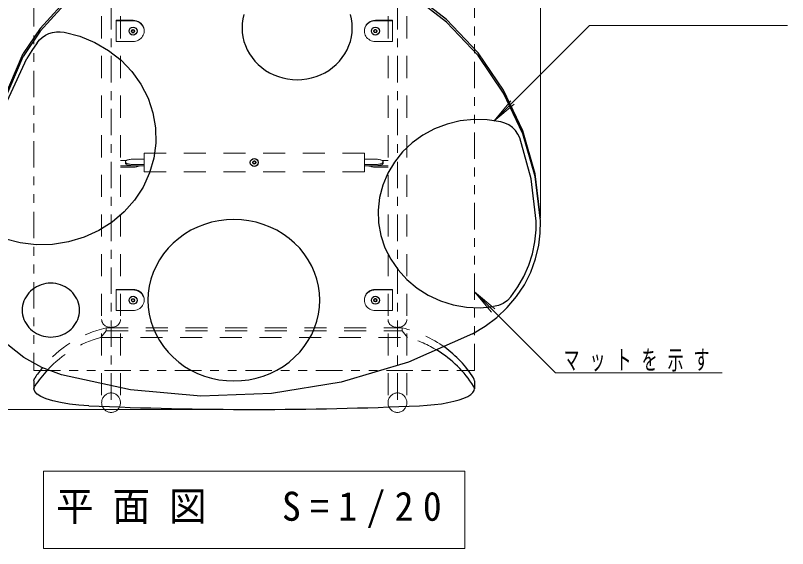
# Model space of a CAD drawing. Units: millimetres on the paper. Extents: x -385 to 0, y 0 to 267.
# Drawn here: x -339.1 to -251.5, y 164.1 to 224.6 of the extents above; entities that cross this region are included whole.
import ezdxf

# ---------------------------------------------------------------- set-up
doc = ezdxf.new("R2010")
doc.units = ezdxf.units.MM
for name, pattern in [('USER1', [4.5, 2.5, -2]), ('USER2', [6, 3, -1, 1, -1]), ('USER3', [8, 3, -1, 1, -1, 1, -1])]:
    doc.linetypes.add(name, pattern=pattern)
doc.layers.add('LY_1', color=7, linetype='Continuous', lineweight=13)
doc.styles.add('ＭＳ ゴシック', font='')
doc.styles.get('ＭＳ ゴシック').set_extended_font_data('MS Gothic')

msp = doc.modelspace()

# ---------------------------------------------------------------- linework, layer by layer
at = {"layer": 'LY_1'}
for p, q in [((-279.492, 201.847), (-279.492, 249.802)), ((-273.927, 223.514), (-284.785, 212.656)), ((-273.927, 223.514), (-251.463, 223.514)), ((-284.785, 212.656), (-282.856, 214.954)), ((-284.785, 212.656), (-282.486, 214.584)), ((-286.992, 193.274), (-285.063, 190.976)), ((-286.992, 193.274), (-284.694, 191.346)), ((-277.794, 184.077), (-286.992, 193.274)), ((-277.794, 184.077), (-258.883, 184.077)), ((-312.992, 179.936), (-355.492, 179.936)), ((-335.892, 172.948), (-335.892, 164.148)), ((-288.092, 172.948), (-335.892, 172.948)), ((-288.092, 164.148), (-288.092, 172.948)), ((-335.892, 164.148), (-288.092, 164.148))]:
    msp.add_line(p, q, dxfattribs=at)
at = {"layer": 'LY_1', "linetype": 'USER1'}
for p, q in [((-329.309, 238.039), (-329.309, 180.7)), ((-327.174, 238.039), (-327.174, 180.7)), ((-296.809, 238.039), (-296.809, 180.7)), ((-294.674, 238.039), (-294.674, 180.7)), ((-327.68, 224.09), (-325.742, 224.09)), ((-327.68, 224.09), (-327.68, 221.686)), ((-327.68, 224.035), (-325.742, 224.035)), ((-296.304, 224.09), (-298.242, 224.09)), ((-296.304, 224.035), (-298.242, 224.035)), ((-296.304, 224.09), (-296.304, 221.686)), ((-327.68, 221.686), (-325.742, 221.686)), ((-296.304, 221.686), (-298.242, 221.686)), ((-324.492, 209.023), (-324.492, 206.888)), ((-324.492, 209.023), (-299.492, 209.023)), ((-299.492, 209.023), (-299.492, 206.888)), ((-326.501, 208.18), (-327.174, 208.18)), ((-326.617, 207.881), (-326.617, 208.031)), ((-325.742, 208.33), (-324.492, 208.33)), ((-325.742, 207.732), (-324.492, 207.732)), ((-298.242, 208.33), (-299.492, 208.33)), ((-298.242, 207.732), (-299.492, 207.732)), ((-297.483, 208.18), (-296.809, 208.18)), ((-297.367, 207.881), (-297.367, 208.031)), ((-325.742, 207.581), (-327.174, 207.581)), ((-325.742, 207.431), (-327.174, 207.431)), ((-325.742, 207.581), (-324.492, 207.581)), ((-324.492, 206.888), (-299.492, 206.888)), ((-298.242, 207.581), (-299.492, 207.581)), ((-298.242, 207.581), (-296.809, 207.581)), ((-298.242, 207.431), (-296.809, 207.431)), ((-327.68, 193.55), (-325.742, 193.55)), ((-327.68, 193.55), (-327.68, 191.146)), ((-327.68, 193.495), (-325.742, 193.495)), ((-296.304, 193.55), (-298.242, 193.55)), ((-296.304, 193.495), (-298.242, 193.495)), ((-296.304, 193.55), (-296.304, 191.146)), ((-327.68, 191.146), (-325.742, 191.146)), ((-296.304, 191.146), (-298.242, 191.146)), ((-328.796, 188.85), (-329.401, 188.115)), ((-328.796, 189.188), (-295.188, 189.188)), ((-328.796, 189.188), (-328.796, 188.85)), ((-328.796, 188.85), (-295.188, 188.85)), ((-295.188, 189.188), (-295.188, 188.85)), ((-295.188, 188.85), (-294.582, 188.115)), ((-329.401, 188.115), (-294.582, 188.115))]:
    msp.add_line(p, q, dxfattribs=at)
at = {"layer": 'LY_1', "linetype": 'USER2'}
for p, q in [((-328.242, 238.039), (-328.242, 180.7)), ((-295.742, 238.039), (-295.742, 180.7))]:
    msp.add_line(p, q, dxfattribs=at)
at = {"layer": 'LY_1', "linetype": 'USER3'}
for p, q in [((-336.992, 234.369), (-336.992, 184.369)), ((-286.992, 184.369), (-286.992, 234.369)), ((-336.992, 184.369), (-286.992, 184.369))]:
    msp.add_line(p, q, dxfattribs=at)
at = {"layer": 'LY_1', "lineweight": 25}
for p, q in [((-325.828, 223.011), (-325.915, 222.861)), ((-325.828, 222.711), (-325.915, 222.861)), ((-325.828, 223.011), (-325.655, 223.011)), ((-325.828, 222.711), (-325.655, 222.711)), ((-325.569, 222.861), (-325.655, 223.011)), ((-325.569, 222.861), (-325.655, 222.711)), ((-298.415, 222.861), (-298.328, 223.011)), ((-298.415, 222.861), (-298.328, 222.711)), ((-298.155, 223.011), (-298.328, 223.011)), ((-298.155, 222.711), (-298.328, 222.711)), ((-298.155, 223.011), (-298.069, 222.861)), ((-298.155, 222.711), (-298.069, 222.861)), ((-312.162, 207.986), (-312.051, 208.119)), ((-312.162, 207.986), (-312.103, 207.823)), ((-311.933, 207.793), (-312.103, 207.823)), ((-311.88, 208.088), (-312.051, 208.119)), ((-311.933, 207.793), (-311.821, 207.926)), ((-311.88, 208.088), (-311.821, 207.926)), ((-325.828, 192.471), (-325.915, 192.321)), ((-325.828, 192.171), (-325.915, 192.321)), ((-325.828, 192.471), (-325.655, 192.471)), ((-325.828, 192.171), (-325.655, 192.171)), ((-325.569, 192.321), (-325.655, 192.471)), ((-325.569, 192.321), (-325.655, 192.171)), ((-298.415, 192.321), (-298.328, 192.471)), ((-298.415, 192.321), (-298.328, 192.171)), ((-298.155, 192.471), (-298.328, 192.471)), ((-298.155, 192.171), (-298.328, 192.171)), ((-298.155, 192.471), (-298.069, 192.321)), ((-298.155, 192.171), (-298.069, 192.321)), ((-336.992, 183.183), (-336.992, 182.266)), ((-286.992, 183.183), (-286.992, 182.266))]:
    msp.add_line(p, q, dxfattribs=at)
for points in [[(-314.492, 233.432), (-318.091, 233.207), (-321.628, 232.536), (-325.038, 231.431), (-328.263, 229.911), (-331.245, 228.003), (-333.931, 225.741), (-336.276, 223.165), (-338.236, 220.319)], [(-314.492, 233.107), (-318.091, 232.882), (-321.628, 232.211), (-325.038, 231.106), (-328.263, 229.586), (-331.245, 227.678), (-333.931, 225.416), (-336.276, 222.84), (-338.236, 219.994)], [(-279.5, 201.651), (-280.095, 206.671), (-281.501, 211.546), (-283.684, 216.162), (-286.593, 220.409), (-290.16, 224.188), (-294.3, 227.409), (-298.916, 229.997), (-303.899, 231.89), (-309.132, 233.044), (-314.492, 233.432)], [(-279.5, 201.326), (-280.095, 206.346), (-281.501, 211.221), (-283.684, 215.837), (-286.593, 220.085), (-290.16, 223.863), (-294.3, 227.085), (-298.916, 229.672), (-303.899, 231.565), (-309.132, 232.72), (-314.492, 233.107)], [(-313.156, 224.74), (-313.274, 224.24), (-313.346, 223.732), (-313.369, 223.22), (-313.346, 222.708), (-313.274, 222.2), (-313.156, 221.7), (-312.992, 221.211), (-312.784, 220.738), (-312.532, 220.284), (-312.239, 219.851), (-311.907, 219.445), (-311.539, 219.067), (-311.137, 218.721), (-310.704, 218.409), (-310.244, 218.134), (-309.761, 217.897), (-309.257, 217.701), (-308.737, 217.547), (-308.205, 217.436), (-307.664, 217.369), (-307.119, 217.347), (-306.575, 217.369), (-306.034, 217.436), (-305.502, 217.547), (-304.982, 217.701), (-304.478, 217.897), (-303.994, 218.134), (-303.534, 218.409), (-303.102, 218.721), (-302.7, 219.067), (-302.332, 219.445), (-302, 219.851), (-301.707, 220.284), (-301.455, 220.738), (-301.246, 221.211), (-301.082, 221.7), (-300.964, 222.2), (-300.893, 222.708), (-300.869, 223.22), (-300.893, 223.732), (-300.964, 224.24), (-301.082, 224.74)], [(-333.565, 222.732), (-331.785, 222.272), (-330.093, 221.579), (-328.523, 220.667), (-327.106, 219.555), (-325.872, 218.265), (-324.845, 216.824), (-324.046, 215.26), (-323.493, 213.605), (-323.194, 211.893), (-323.158, 210.159), (-323.384, 208.437), (-323.868, 206.763), (-324.6, 205.171), (-325.566, 203.692), (-326.745, 202.358), (-328.114, 201.194), (-329.645, 200.225), (-331.306, 199.469), (-333.066, 198.944), (-334.886, 198.658), (-336.732, 198.619), (-338.565, 198.826), (-340.348, 199.276)], [(-336.644, 221.538), (-336.372, 221.864), (-336.052, 222.149), (-335.691, 222.387), (-335.297, 222.573), (-334.878, 222.703), (-334.444, 222.773), (-334.003, 222.783), (-333.565, 222.732)], [(-336.644, 221.538), (-337.241, 220.663), (-337.799, 219.765)], [(-344.492, 197.681), (-342.902, 209.376), (-338.236, 220.319)], [(-344.492, 197.357), (-342.902, 209.051), (-338.236, 219.994)], [(-343.649, 202.798), (-341.606, 211.55), (-337.799, 219.765)], [(-284.023, 212.579), (-285.542, 212.804), (-287.08, 212.835), (-288.609, 212.671), (-290.1, 212.315), (-291.526, 211.772), (-292.861, 211.054), (-294.081, 210.173), (-295.163, 209.145), (-296.087, 207.99), (-296.837, 206.728), (-297.4, 205.382), (-297.763, 203.977), (-297.922, 202.539), (-297.873, 201.094), (-297.616, 199.669), (-297.158, 198.289), (-296.505, 196.98), (-295.67, 195.766), (-294.669, 194.668), (-293.519, 193.708), (-292.241, 192.902), (-290.86, 192.266), (-289.4, 191.81), (-287.888, 191.544), (-286.351, 191.472), (-284.819, 191.596)], [(-281.854, 210.746), (-282.058, 211.182), (-282.338, 211.58), (-282.685, 211.927), (-283.09, 212.214), (-283.54, 212.434), (-284.023, 212.579)], [(-280, 201.31), (-280.553, 206.093), (-281.854, 210.746)], [(-287.206, 188.525), (-285.778, 189.374), (-284.46, 190.368), (-283.269, 191.495), (-282.221, 192.74), (-281.328, 194.089), (-280.603, 195.523), (-280.054, 197.025), (-279.688, 198.576), (-279.522, 199.947), (-279.5, 201.326)], [(-282.873, 192.695), (-282.064, 193.828), (-281.379, 195.031), (-280.826, 196.292), (-280.41, 197.598), (-280.135, 198.937), (-280.004, 200.296), (-279.992, 200.803), (-280, 201.31)], [(-333.863, 183.873), (-336.085, 184.696), (-338.14, 185.84), (-339.975, 187.275), (-341.545, 188.967), (-342.809, 190.871), (-343.736, 192.939), (-344.302, 195.119), (-344.492, 197.357)], [(-282.873, 192.695), (-283.264, 192.292), (-283.731, 191.966), (-284.255, 191.731), (-284.819, 191.596)], [(-287.206, 188.525), (-294.469, 185.311), (-302.123, 183.035), (-310.031, 181.739), (-318.053, 181.446), (-326.044, 182.162), (-333.863, 183.873)], [(-336.992, 183.183), (-336.966, 183.344), (-336.889, 183.503)], [(-286.992, 183.183), (-287.018, 183.344), (-287.094, 183.503)], [(-330.759, 180.352), (-331.897, 180.427), (-332.976, 180.547), (-333.969, 180.708), (-334.853, 180.908), (-335.606, 181.141), (-336.209, 181.402), (-336.647, 181.684), (-336.91, 181.98), (-336.992, 182.283), (-336.889, 182.586)], [(-293.225, 180.352), (-292.364, 180.404), (-291.533, 180.482), (-290.742, 180.584), (-290.004, 180.71), (-289.328, 180.858), (-288.724, 181.025), (-288.2, 181.209), (-287.764, 181.408), (-287.421, 181.619), (-287.176, 181.838), (-287.032, 182.064), (-286.993, 182.293), (-287.022, 182.44), (-287.094, 182.586)]]:
    msp.add_lwpolyline(points, dxfattribs=at)
at = {"layer": 'LY_1', "linetype": 'USER1'}
for points in [[(-324.493, 222.861), (-324.5, 223.05), (-324.539, 223.236), (-324.61, 223.414), (-324.71, 223.579), (-324.838, 223.726), (-324.988, 223.853), (-325.159, 223.954), (-325.344, 224.029), (-325.541, 224.075), (-325.742, 224.09)], [(-325.742, 221.686), (-325.579, 221.696), (-325.418, 221.726), (-325.263, 221.775), (-325.117, 221.843), (-324.981, 221.929), (-324.858, 222.03), (-324.75, 222.146), (-324.659, 222.273), (-324.587, 222.411), (-324.534, 222.557), (-324.503, 222.707), (-324.492, 222.861), (-324.503, 223.014), (-324.534, 223.165), (-324.587, 223.31), (-324.659, 223.448), (-324.75, 223.576), (-324.858, 223.691), (-324.981, 223.793), (-325.117, 223.878), (-325.263, 223.946), (-325.418, 223.995), (-325.579, 224.025), (-325.742, 224.035)], [(-298.242, 221.686), (-298.405, 221.696), (-298.565, 221.726), (-298.72, 221.775), (-298.867, 221.843), (-299.003, 221.929), (-299.126, 222.03), (-299.234, 222.146), (-299.324, 222.273), (-299.397, 222.411), (-299.449, 222.557), (-299.481, 222.707), (-299.492, 222.861), (-299.481, 223.014), (-299.449, 223.165), (-299.397, 223.31), (-299.324, 223.448), (-299.234, 223.576), (-299.126, 223.691), (-299.003, 223.793), (-298.867, 223.878), (-298.72, 223.946), (-298.565, 223.995), (-298.405, 224.025), (-298.242, 224.035)], [(-299.49, 222.861), (-299.484, 223.05), (-299.444, 223.236), (-299.373, 223.414), (-299.273, 223.579), (-299.146, 223.726), (-298.995, 223.853), (-298.825, 223.954), (-298.639, 224.029), (-298.443, 224.075), (-298.242, 224.09)], [(-325.742, 207.732), (-325.856, 207.734), (-325.968, 207.742), (-326.077, 207.754), (-326.179, 207.772), (-326.274, 207.794), (-326.361, 207.819), (-326.436, 207.849), (-326.5, 207.881), (-326.55, 207.916), (-326.587, 207.953), (-326.609, 207.992), (-326.617, 208.031), (-326.609, 208.07), (-326.587, 208.108), (-326.55, 208.145), (-326.5, 208.181), (-326.436, 208.213), (-326.361, 208.243), (-326.274, 208.268), (-326.179, 208.29), (-326.077, 208.307), (-325.968, 208.32), (-325.856, 208.328), (-325.742, 208.33)], [(-325.742, 207.581), (-325.879, 207.585), (-326.012, 207.596), (-326.139, 207.614), (-326.256, 207.638), (-326.361, 207.669), (-326.45, 207.705), (-326.521, 207.745), (-326.574, 207.788), (-326.606, 207.834), (-326.617, 207.881)], [(-298.242, 207.732), (-298.128, 207.734), (-298.015, 207.742), (-297.907, 207.754), (-297.804, 207.772), (-297.709, 207.794), (-297.623, 207.819), (-297.548, 207.849), (-297.484, 207.881), (-297.433, 207.916), (-297.397, 207.953), (-297.374, 207.992), (-297.367, 208.031), (-297.374, 208.07), (-297.397, 208.108), (-297.433, 208.145), (-297.484, 208.181), (-297.548, 208.213), (-297.623, 208.243), (-297.709, 208.268), (-297.804, 208.29), (-297.907, 208.307), (-298.015, 208.32), (-298.128, 208.328), (-298.242, 208.33)], [(-298.242, 207.581), (-298.105, 207.585), (-297.971, 207.596), (-297.845, 207.614), (-297.728, 207.638), (-297.623, 207.669), (-297.534, 207.705), (-297.462, 207.745), (-297.41, 207.788), (-297.378, 207.834), (-297.367, 207.881)], [(-324.983, 207.581), (-325.046, 207.549), (-325.122, 207.519), (-325.208, 207.493), (-325.303, 207.471), (-325.406, 207.454), (-325.515, 207.441), (-325.627, 207.434), (-325.742, 207.431)], [(-299.001, 207.581), (-298.937, 207.549), (-298.862, 207.519), (-298.776, 207.493), (-298.68, 207.471), (-298.578, 207.454), (-298.469, 207.441), (-298.356, 207.434), (-298.242, 207.431)], [(-324.493, 192.321), (-324.5, 192.51), (-324.539, 192.696), (-324.61, 192.874), (-324.71, 193.039), (-324.838, 193.186), (-324.988, 193.313), (-325.159, 193.414), (-325.344, 193.489), (-325.541, 193.535), (-325.742, 193.55)], [(-325.742, 191.146), (-325.579, 191.156), (-325.418, 191.186), (-325.263, 191.235), (-325.117, 191.303), (-324.981, 191.389), (-324.858, 191.49), (-324.75, 191.606), (-324.659, 191.733), (-324.587, 191.871), (-324.534, 192.017), (-324.503, 192.167), (-324.492, 192.321), (-324.503, 192.474), (-324.534, 192.625), (-324.587, 192.77), (-324.659, 192.908), (-324.75, 193.036), (-324.858, 193.151), (-324.981, 193.253), (-325.117, 193.338), (-325.263, 193.406), (-325.418, 193.455), (-325.579, 193.485), (-325.742, 193.495)], [(-298.242, 191.146), (-298.405, 191.156), (-298.565, 191.186), (-298.72, 191.235), (-298.867, 191.303), (-299.003, 191.389), (-299.126, 191.49), (-299.234, 191.606), (-299.324, 191.733), (-299.397, 191.871), (-299.449, 192.017), (-299.481, 192.167), (-299.492, 192.321), (-299.481, 192.474), (-299.449, 192.625), (-299.397, 192.77), (-299.324, 192.908), (-299.234, 193.036), (-299.126, 193.151), (-299.003, 193.253), (-298.867, 193.338), (-298.72, 193.406), (-298.565, 193.455), (-298.405, 193.485), (-298.242, 193.495)], [(-299.49, 192.321), (-299.484, 192.51), (-299.444, 192.696), (-299.373, 192.874), (-299.273, 193.039), (-299.146, 193.186), (-298.995, 193.313), (-298.825, 193.414), (-298.639, 193.489), (-298.443, 193.535), (-298.242, 193.55)], [(-327.174, 190.13), (-327.183, 190.014), (-327.211, 189.9), (-327.256, 189.79), (-327.317, 189.686), (-327.395, 189.589), (-327.487, 189.502), (-327.592, 189.426), (-327.708, 189.361), (-327.833, 189.31), (-327.966, 189.273), (-328.102, 189.25), (-328.242, 189.242), (-328.381, 189.25), (-328.518, 189.273), (-328.65, 189.31), (-328.776, 189.361), (-328.892, 189.426), (-328.997, 189.502), (-329.089, 189.589), (-329.166, 189.686), (-329.228, 189.79), (-329.273, 189.9), (-329.3, 190.014), (-329.309, 190.13)], [(-296.809, 190.13), (-296.8, 190.014), (-296.773, 189.9), (-296.728, 189.79), (-296.666, 189.686), (-296.589, 189.589), (-296.497, 189.502), (-296.392, 189.426), (-296.276, 189.361), (-296.15, 189.31), (-296.018, 189.273), (-295.881, 189.25), (-295.742, 189.242), (-295.602, 189.25), (-295.466, 189.273), (-295.333, 189.31), (-295.208, 189.361), (-295.092, 189.426), (-294.987, 189.502), (-294.895, 189.589), (-294.817, 189.686), (-294.756, 189.79), (-294.711, 189.9), (-294.683, 190.014), (-294.674, 190.13)]]:
    msp.add_lwpolyline(points, dxfattribs=at)
at = {"layer": 'LY_1', "lineweight": 25}
for points in [[(-304.55, 192.327), (-304.587, 193.126), (-304.698, 193.918), (-304.883, 194.698), (-305.138, 195.461), (-305.464, 196.199), (-305.857, 196.908), (-306.314, 197.582), (-306.831, 198.216), (-307.406, 198.806), (-308.033, 199.346), (-308.708, 199.832), (-309.425, 200.262), (-310.18, 200.631), (-310.966, 200.937), (-311.777, 201.177), (-312.607, 201.35), (-313.451, 201.454), (-314.3, 201.489), (-315.15, 201.454), (-315.993, 201.35), (-316.824, 201.177), (-317.635, 200.937), (-318.421, 200.631), (-319.175, 200.262), (-319.893, 199.832), (-320.567, 199.346), (-321.195, 198.806), (-321.769, 198.216), (-322.287, 197.582), (-322.744, 196.908), (-323.137, 196.199), (-323.462, 195.461), (-323.718, 194.698), (-323.902, 193.918), (-324.013, 193.126), (-324.05, 192.327), (-324.013, 191.529), (-323.902, 190.736), (-323.718, 189.956), (-323.462, 189.193), (-323.137, 188.455), (-322.744, 187.746), (-322.287, 187.072), (-321.769, 186.438), (-321.195, 185.849), (-320.567, 185.309), (-319.893, 184.822), (-319.175, 184.393), (-318.421, 184.023), (-317.635, 183.718), (-316.824, 183.477), (-315.993, 183.304), (-315.15, 183.2), (-314.3, 183.165), (-313.451, 183.2), (-312.607, 183.304), (-311.777, 183.477), (-310.966, 183.718), (-310.18, 184.023), (-309.425, 184.393), (-308.708, 184.822), (-308.033, 185.309), (-307.406, 185.849), (-306.831, 186.438), (-306.314, 187.072), (-305.857, 187.746), (-305.464, 188.455), (-305.138, 189.193), (-304.883, 189.956), (-304.698, 190.736), (-304.587, 191.529)], [(-331.83, 191.201), (-331.842, 191.467), (-331.879, 191.731), (-331.941, 191.991), (-332.026, 192.245), (-332.134, 192.491), (-332.265, 192.728), (-332.418, 192.952), (-332.59, 193.164), (-332.782, 193.36), (-332.991, 193.54), (-333.216, 193.702), (-333.455, 193.846), (-333.706, 193.969), (-333.968, 194.071), (-334.239, 194.151), (-334.516, 194.208), (-334.797, 194.243), (-335.08, 194.255), (-335.363, 194.243), (-335.644, 194.208), (-335.921, 194.151), (-336.191, 194.071), (-336.453, 193.969), (-336.705, 193.846), (-336.944, 193.702), (-337.169, 193.54), (-337.378, 193.36), (-337.57, 193.164), (-337.742, 192.952), (-337.895, 192.728), (-338.025, 192.491), (-338.134, 192.245), (-338.219, 191.991), (-338.281, 191.731), (-338.318, 191.467), (-338.33, 191.201), (-338.318, 190.935), (-338.281, 190.67), (-338.219, 190.41), (-338.134, 190.156), (-338.025, 189.91), (-337.895, 189.674), (-337.742, 189.449), (-337.57, 189.238), (-337.378, 189.041), (-337.169, 188.861), (-336.944, 188.699), (-336.705, 188.556), (-336.453, 188.433), (-336.191, 188.331), (-335.921, 188.251), (-335.644, 188.193), (-335.363, 188.158), (-335.08, 188.147), (-334.797, 188.158), (-334.516, 188.193), (-334.239, 188.251), (-333.968, 188.331), (-333.706, 188.433), (-333.455, 188.556), (-333.216, 188.699), (-332.991, 188.861), (-332.782, 189.041), (-332.59, 189.238), (-332.418, 189.449), (-332.265, 189.674), (-332.134, 189.91), (-332.026, 190.156), (-331.941, 190.41), (-331.879, 190.67), (-331.842, 190.935)]]:
    msp.add_lwpolyline(points, close=True, dxfattribs=at)
at = {"layer": 'LY_1', "linetype": 'USER1'}
for points in [[(-328.242, 179.594), (-328.149, 179.599), (-328.056, 179.611), (-327.966, 179.632), (-327.877, 179.661), (-327.791, 179.698), (-327.708, 179.742), (-327.63, 179.794), (-327.556, 179.853), (-327.487, 179.918), (-327.424, 179.989), (-327.367, 180.066), (-327.317, 180.147), (-327.274, 180.232), (-327.239, 180.322), (-327.211, 180.414), (-327.191, 180.508), (-327.178, 180.603), (-327.174, 180.7), (-327.178, 180.796), (-327.191, 180.891), (-327.211, 180.986), (-327.239, 181.078), (-327.274, 181.167), (-327.317, 181.252), (-327.367, 181.333), (-327.424, 181.41), (-327.487, 181.481), (-327.556, 181.546), (-327.63, 181.605), (-327.708, 181.657), (-327.791, 181.701), (-327.877, 181.738), (-327.966, 181.767), (-328.056, 181.788), (-328.149, 181.801), (-328.242, 181.805), (-328.335, 181.801), (-328.427, 181.788), (-328.518, 181.767), (-328.607, 181.738), (-328.693, 181.701), (-328.776, 181.657), (-328.854, 181.605), (-328.928, 181.546), (-328.997, 181.481), (-329.06, 181.41), (-329.116, 181.333), (-329.166, 181.252), (-329.209, 181.167), (-329.245, 181.078), (-329.273, 180.986), (-329.293, 180.891), (-329.305, 180.796), (-329.309, 180.7), (-329.305, 180.603), (-329.293, 180.508), (-329.273, 180.414), (-329.245, 180.322), (-329.209, 180.232), (-329.166, 180.147), (-329.116, 180.066), (-329.06, 179.989), (-328.997, 179.918), (-328.928, 179.853), (-328.854, 179.794), (-328.776, 179.742), (-328.693, 179.698), (-328.607, 179.661), (-328.518, 179.632), (-328.427, 179.611), (-328.335, 179.599)], [(-295.742, 179.594), (-295.649, 179.599), (-295.556, 179.611), (-295.466, 179.632), (-295.377, 179.661), (-295.291, 179.698), (-295.208, 179.742), (-295.13, 179.794), (-295.056, 179.853), (-294.987, 179.918), (-294.924, 179.989), (-294.867, 180.066), (-294.817, 180.147), (-294.774, 180.232), (-294.739, 180.322), (-294.711, 180.414), (-294.691, 180.508), (-294.678, 180.603), (-294.674, 180.7), (-294.678, 180.796), (-294.691, 180.891), (-294.711, 180.986), (-294.739, 181.078), (-294.774, 181.167), (-294.817, 181.252), (-294.867, 181.333), (-294.924, 181.41), (-294.987, 181.481), (-295.056, 181.546), (-295.13, 181.605), (-295.208, 181.657), (-295.291, 181.701), (-295.377, 181.738), (-295.466, 181.767), (-295.556, 181.788), (-295.649, 181.801), (-295.742, 181.805), (-295.835, 181.801), (-295.927, 181.788), (-296.018, 181.767), (-296.107, 181.738), (-296.193, 181.701), (-296.276, 181.657), (-296.354, 181.605), (-296.428, 181.546), (-296.497, 181.481), (-296.56, 181.41), (-296.616, 181.333), (-296.666, 181.252), (-296.709, 181.167), (-296.745, 181.078), (-296.773, 180.986), (-296.793, 180.891), (-296.805, 180.796), (-296.809, 180.7), (-296.805, 180.603), (-296.793, 180.508), (-296.773, 180.414), (-296.745, 180.322), (-296.709, 180.232), (-296.666, 180.147), (-296.616, 180.066), (-296.56, 179.989), (-296.497, 179.918), (-296.428, 179.853), (-296.354, 179.794), (-296.276, 179.742), (-296.193, 179.698), (-296.107, 179.661), (-296.018, 179.632), (-295.927, 179.611), (-295.835, 179.599)]]:
    msp.add_lwpolyline(points, close=True, dxfattribs=at)
at = {"layer": 'LY_1', "lineweight": 25}
for centre, radius in [((-325.742, 222.861), 0.45), ((-325.742, 222.861), 0.173), ((-298.242, 222.861), 0.45), ((-298.242, 222.861), 0.173), ((-311.992, 207.956), 0.45), ((-311.992, 207.956), 0.173), ((-325.742, 192.321), 0.45), ((-325.742, 192.321), 0.173), ((-298.242, 192.321), 0.45), ((-298.242, 192.321), 0.173)]:
    msp.add_circle(centre, radius, dxfattribs=at)
at = {"layer": 'LY_1', "linetype": 'USER1'}
for centre, start, end in [((-325.829, 176.359), 103.02324, 140.83963), ((-298.155, 176.359), 53.79467, 76.97676), ((-325.829, 175.442), 105.74375, 136.98897), ((-298.155, 175.442), 58.10512, 74.25625)]:
    msp.add_arc(centre, 13.167, start, end, dxfattribs=at)
at = {"layer": 'LY_1', "lineweight": 25}
for centre, radius, start, end in [((-298.155, 176.359), 13.167, 32.85768, 53.79467), ((-298.155, 175.442), 13.167, 32.85768, 58.10512), ((-325.829, 176.359), 13.167, 140.83963, 147.14232), ((-325.829, 175.442), 13.167, 136.98897, 147.14232), ((-311.992, 603.332), 423.396, 267.4595, 272.5405)]:
    msp.add_arc(centre, radius, start, end, dxfattribs=at)

# ---------------------------------------------------------------- texts
at = {"layer": 'LY_1', "style": 'ＭＳ ゴシック'}
for s, insert, char_height, attachment_point in [('\\T1.64;\\W0.6;マットを示す', (-276.883, 184.227), 2.199, 7), ('\\T1.5;\\W0.95;平面図\u3000S=1/20', (-334.492, 168.548), 3.299, 4)]:
    msp.add_mtext(s, dxfattribs=dict(at, insert=insert, char_height=char_height, attachment_point=attachment_point))

doc.saveas('drawing.dxf')
